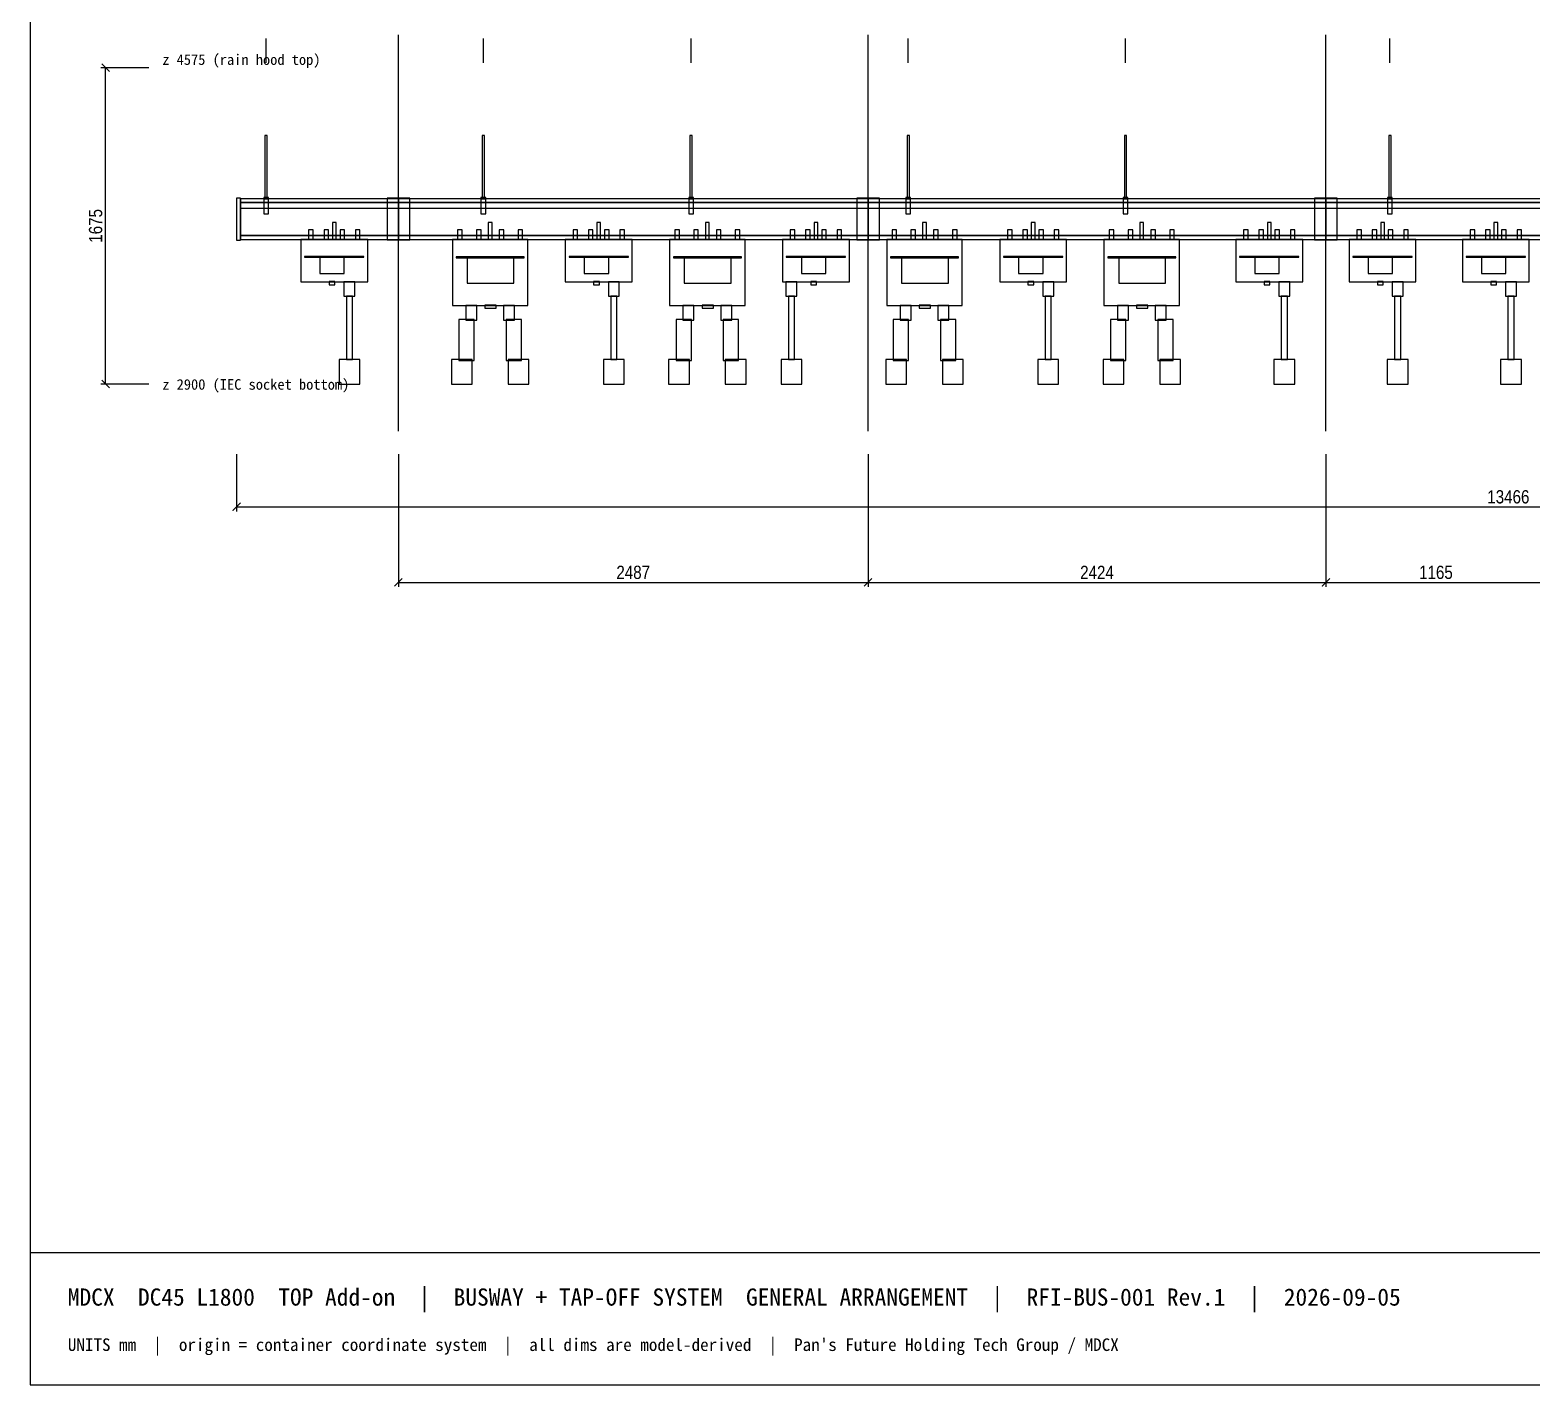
# Model space of a CAD drawing. Header units: millimetres. Extents: x 0 to 31600, y 0 to 12200.
# Drawn here: x 0 to 7952, y 0 to 7175 of the extents above; entities that cross this region are included whole.
import ezdxf

# ---------------------------------------------------------------- set-up
doc = ezdxf.new("R2010")
doc.units = ezdxf.units.MM
for name, color, linetype in [('DIM', 7, 'Continuous'), ('FRAME', 7, 'Continuous'), ('GRID', 8, 'Continuous'), ('HANGER', 8, 'Continuous'), ('STOU', 3, 'Continuous'), ('TEXT', 7, 'Continuous'), ('TOU', 1, 'Continuous'), ('TRUNK', 5, 'Continuous'), ('WHIP', 2, 'Continuous')]:
    doc.layers.add(name, color=color, linetype=linetype)
doc.styles.add('OpenSansCondensed-Light', font='OpenSansCondensed-Light.ttf')
doc.dimstyles.new('EZDXF', dxfattribs={"dimtxt": 0.25, "dimasz": 0.175, "dimexe": 0.375, "dimexo": 0.125, "dimgap": 0.1, "dimtad": 1, "dimlfac": 100, "dimzin": 12, "dimdsep": 46, "dimtxsty": 'OpenSansCondensed-Light', "dimblk": 'ARCHTICK', "dimcen": 2.5, "dimazin": 3, "dimtfac": 0.5, "dimtmove": 2, "dimatfit": 3})

# ---------------------------------------------------------------- blocks, each defined once
blk = doc.blocks.new('_ARCHTICK')
at = {"color": 0, "linetype": 'BYBLOCK', "const_width": 0.15}
blk.add_lwpolyline([(-0.5, -0.5), (0.5, 0.5)], dxfattribs=at)

msp = doc.modelspace()

# ---------------------------------------------------------------- linework, layer by layer
at = {"layer": 'FRAME'}
for points in [[(0, 0), (31600, 0), (31600, 12200), (0, 12200)], [(0, 0), (31600, 0), (31600, 700), (0, 700)]]:
    msp.add_lwpolyline(points, close=True, dxfattribs=at)
at = {"layer": 'GRID'}
for p, q in [((1950, 5050), (1950, 7150)), ((4437, 5050), (4437, 7150)), ((6861, 5050), (6861, 7150))]:
    msp.add_line(p, q, dxfattribs=at)
at = {"layer": 'HANGER'}
for p, q in [((1250, 7000), (1250, 7130)), ((2400, 7000), (2400, 7130)), ((3500, 7000), (3500, 7130)), ((4650, 7000), (4650, 7130)), ((5800, 7000), (5800, 7130)), ((7200, 7000), (7200, 7130))]:
    msp.add_line(p, q, dxfattribs=at)
for points in [[(1244, 6286.9998), (1256, 6286.9998), (1256, 6616), (1244, 6616)], [(1244, 6286.9998), (1256, 6286.9998), (1256, 6616), (1244, 6616)], [(1244, 6286.9998), (1256, 6286.9998), (1256, 6616), (1244, 6616)], [(1244, 6286.9998), (1256, 6286.9998), (1256, 6616), (1244, 6616)], [(2394, 6286.9998), (2406, 6286.9998), (2406, 6616), (2394, 6616)], [(2394, 6286.9998), (2406, 6286.9998), (2406, 6616), (2394, 6616)], [(2394, 6286.9998), (2406, 6286.9998), (2406, 6616), (2394, 6616)], [(2394, 6286.9998), (2406, 6286.9998), (2406, 6616), (2394, 6616)], [(3494, 6286.9998), (3506, 6286.9998), (3506, 6616), (3494, 6616)], [(3494, 6286.9998), (3506, 6286.9998), (3506, 6616), (3494, 6616)], [(3494, 6286.9998), (3506, 6286.9998), (3506, 6616), (3494, 6616)], [(3494, 6286.9998), (3506, 6286.9998), (3506, 6616), (3494, 6616)], [(4644, 6286.9998), (4656, 6286.9998), (4656, 6616), (4644, 6616)], [(4644, 6286.9998), (4656, 6286.9998), (4656, 6616), (4644, 6616)], [(4644, 6286.9998), (4656, 6286.9998), (4656, 6616), (4644, 6616)], [(4644, 6286.9998), (4656, 6286.9998), (4656, 6616), (4644, 6616)], [(5794, 6286.9998), (5806, 6286.9998), (5806, 6616), (5794, 6616)], [(5794, 6286.9998), (5806, 6286.9998), (5806, 6616), (5794, 6616)], [(5794, 6286.9998), (5806, 6286.9998), (5806, 6616), (5794, 6616)], [(5794, 6286.9998), (5806, 6286.9998), (5806, 6616), (5794, 6616)], [(7194, 6286.9998), (7206, 6286.9998), (7206, 6616), (7194, 6616)], [(7194, 6286.9998), (7206, 6286.9998), (7206, 6616), (7194, 6616)], [(7194, 6286.9998), (7206, 6286.9998), (7206, 6616), (7194, 6616)], [(7194, 6286.9998), (7206, 6286.9998), (7206, 6616), (7194, 6616)], [(1237.5, 6281), (1262.5, 6281), (1262.5, 6286.9998), (1237.5, 6286.9998)], [(1237.5, 6201), (1262.5, 6201), (1262.5, 6286.9998), (1237.5, 6286.9998)], [(1237.5, 6201), (1262.5, 6201), (1262.5, 6286.9998), (1237.5, 6286.9998)], [(1237.5, 6281), (1262.5, 6281), (1262.5, 6286.9998), (1237.5, 6286.9998)], [(1237.5, 6201), (1262.5, 6201), (1262.5, 6286.9998), (1237.5, 6286.9998)], [(1237.5, 6201), (1262.5, 6201), (1262.5, 6286.9998), (1237.5, 6286.9998)], [(2387.5, 6281), (2412.5, 6281), (2412.5, 6286.9998), (2387.5, 6286.9998)], [(2387.5, 6201), (2412.5, 6201), (2412.5, 6286.9998), (2387.5, 6286.9998)], [(2387.5, 6201), (2412.5, 6201), (2412.5, 6286.9998), (2387.5, 6286.9998)], [(2387.5, 6281), (2412.5, 6281), (2412.5, 6286.9998), (2387.5, 6286.9998)], [(2387.5, 6201), (2412.5, 6201), (2412.5, 6286.9998), (2387.5, 6286.9998)], [(2387.5, 6201), (2412.5, 6201), (2412.5, 6286.9998), (2387.5, 6286.9998)], [(3487.5, 6281), (3512.5, 6281), (3512.5, 6286.9998), (3487.5, 6286.9998)], [(3487.5, 6201), (3512.5, 6201), (3512.5, 6286.9998), (3487.5, 6286.9998)], [(3487.5, 6201), (3512.5, 6201), (3512.5, 6286.9998), (3487.5, 6286.9998)], [(3487.5, 6281), (3512.5, 6281), (3512.5, 6286.9998), (3487.5, 6286.9998)], [(3487.5, 6201), (3512.5, 6201), (3512.5, 6286.9998), (3487.5, 6286.9998)], [(3487.5, 6201), (3512.5, 6201), (3512.5, 6286.9998), (3487.5, 6286.9998)], [(4637.5, 6281), (4662.5, 6281), (4662.5, 6286.9998), (4637.5, 6286.9998)], [(4637.5, 6201), (4662.5, 6201), (4662.5, 6286.9998), (4637.5, 6286.9998)], [(4637.5, 6201), (4662.5, 6201), (4662.5, 6286.9998), (4637.5, 6286.9998)], [(4637.5, 6281), (4662.5, 6281), (4662.5, 6286.9998), (4637.5, 6286.9998)], [(4637.5, 6201), (4662.5, 6201), (4662.5, 6286.9998), (4637.5, 6286.9998)], [(4637.5, 6201), (4662.5, 6201), (4662.5, 6286.9998), (4637.5, 6286.9998)], [(5787.5, 6281), (5812.5, 6281), (5812.5, 6286.9998), (5787.5, 6286.9998)], [(5787.5, 6201), (5812.5, 6201), (5812.5, 6286.9998), (5787.5, 6286.9998)], [(5787.5, 6201), (5812.5, 6201), (5812.5, 6286.9998), (5787.5, 6286.9998)], [(5787.5, 6281), (5812.5, 6281), (5812.5, 6286.9998), (5787.5, 6286.9998)], [(5787.5, 6201), (5812.5, 6201), (5812.5, 6286.9998), (5787.5, 6286.9998)], [(5787.5, 6201), (5812.5, 6201), (5812.5, 6286.9998), (5787.5, 6286.9998)], [(7187.5, 6281), (7212.5, 6281), (7212.5, 6286.9998), (7187.5, 6286.9998)], [(7187.5, 6201), (7212.5, 6201), (7212.5, 6286.9998), (7187.5, 6286.9998)], [(7187.5, 6201), (7212.5, 6201), (7212.5, 6286.9998), (7187.5, 6286.9998)], [(7187.5, 6281), (7212.5, 6281), (7212.5, 6286.9998), (7187.5, 6286.9998)], [(7187.5, 6201), (7212.5, 6201), (7212.5, 6286.9998), (7187.5, 6286.9998)], [(7187.5, 6201), (7212.5, 6201), (7212.5, 6286.9998), (7187.5, 6286.9998)]]:
    msp.add_lwpolyline(points, close=True, dxfattribs=at)
at = {"layer": 'STOU'}
for points in [[(1601, 6066), (1621, 6066), (1621, 6156), (1601, 6156)], [(1601, 6066), (1621, 6066), (1621, 6156), (1601, 6156)], [(1601, 6066), (1621, 6066), (1621, 6156), (1601, 6156)], [(1601, 6066), (1621, 6066), (1621, 6156), (1601, 6156)], [(1601, 6066), (1621, 6066), (1621, 6156), (1601, 6156)], [(1601, 6066), (1621, 6066), (1621, 6156), (1601, 6156)], [(1601, 6066), (1621, 6066), (1621, 6156), (1601, 6156)], [(1601, 6066), (1621, 6066), (1621, 6156), (1601, 6156)], [(1601, 6066), (1621, 6066), (1621, 6156), (1601, 6156)], [(1601, 6066), (1621, 6066), (1621, 6156), (1601, 6156)], [(3001, 6066), (3021, 6066), (3021, 6156), (3001, 6156)], [(3001, 6066), (3021, 6066), (3021, 6156), (3001, 6156)], [(3001, 6066), (3021, 6066), (3021, 6156), (3001, 6156)], [(3001, 6066), (3021, 6066), (3021, 6156), (3001, 6156)], [(3001, 6066), (3021, 6066), (3021, 6156), (3001, 6156)], [(3001, 6066), (3021, 6066), (3021, 6156), (3001, 6156)], [(3001, 6066), (3021, 6066), (3021, 6156), (3001, 6156)], [(3001, 6066), (3021, 6066), (3021, 6156), (3001, 6156)], [(3001, 6066), (3021, 6066), (3021, 6156), (3001, 6156)], [(3001, 6066), (3021, 6066), (3021, 6156), (3001, 6156)], [(4150.9998, 6066), (4171, 6066), (4171, 6156), (4150.9998, 6156)], [(4150.9998, 6066), (4171, 6066), (4171, 6156), (4150.9998, 6156)], [(4150.9998, 6066), (4171, 6066), (4171, 6156), (4150.9998, 6156)], [(4150.9998, 6066), (4171, 6066), (4171, 6156), (4150.9998, 6156)], [(4150.9998, 6066), (4171, 6066), (4171, 6156), (4150.9998, 6156)], [(4150.9998, 6066), (4171, 6066), (4171, 6156), (4150.9998, 6156)], [(4150.9998, 6066), (4171, 6066), (4171, 6156), (4150.9998, 6156)], [(4150.9998, 6066), (4171, 6066), (4171, 6156), (4150.9998, 6156)], [(4150.9998, 6066), (4171, 6066), (4171, 6156), (4150.9998, 6156)], [(4150.9998, 6066), (4171, 6066), (4171, 6156), (4150.9998, 6156)], [(5301, 6066), (5321, 6066), (5321, 6156), (5301, 6156)], [(5301, 6066), (5321, 6066), (5321, 6156), (5301, 6156)], [(5301, 6066), (5321, 6066), (5321, 6156), (5301, 6156)], [(5301, 6066), (5321, 6066), (5321, 6156), (5301, 6156)], [(5301, 6066), (5321, 6066), (5321, 6156), (5301, 6156)], [(5301, 6066), (5321, 6066), (5321, 6156), (5301, 6156)], [(5301, 6066), (5321, 6066), (5321, 6156), (5301, 6156)], [(5301, 6066), (5321, 6066), (5321, 6156), (5301, 6156)], [(5301, 6066), (5321, 6066), (5321, 6156), (5301, 6156)], [(5301, 6066), (5321, 6066), (5321, 6156), (5301, 6156)], [(6551, 6066), (6571, 6066), (6571, 6156), (6551, 6156)], [(6551, 6066), (6571, 6066), (6571, 6156), (6551, 6156)], [(6551, 6066), (6571, 6066), (6571, 6156), (6551, 6156)], [(6551, 6066), (6571, 6066), (6571, 6156), (6551, 6156)], [(6551, 6066), (6571, 6066), (6571, 6156), (6551, 6156)], [(6551, 6066), (6571, 6066), (6571, 6156), (6551, 6156)], [(6551, 6066), (6571, 6066), (6571, 6156), (6551, 6156)], [(6551, 6066), (6571, 6066), (6571, 6156), (6551, 6156)], [(6551, 6066), (6571, 6066), (6571, 6156), (6551, 6156)], [(6551, 6066), (6571, 6066), (6571, 6156), (6551, 6156)], [(7151, 6066), (7171, 6066), (7171, 6156), (7151, 6156)], [(7151, 6066), (7171, 6066), (7171, 6156), (7151, 6156)], [(7151, 6066), (7171, 6066), (7171, 6156), (7151, 6156)], [(7151, 6066), (7171, 6066), (7171, 6156), (7151, 6156)], [(7151, 6066), (7171, 6066), (7171, 6156), (7151, 6156)], [(7151, 6066), (7171, 6066), (7171, 6156), (7151, 6156)], [(7151, 6066), (7171, 6066), (7171, 6156), (7151, 6156)], [(7151, 6066), (7171, 6066), (7171, 6156), (7151, 6156)], [(7151, 6066), (7171, 6066), (7171, 6156), (7151, 6156)], [(7151, 6066), (7171, 6066), (7171, 6156), (7151, 6156)], [(7751.0005, 6066), (7771.0005, 6066), (7771.0005, 6156), (7751.0005, 6156)], [(7751.0005, 6066), (7771.0005, 6066), (7771.0005, 6156), (7751.0005, 6156)], [(7751.0005, 6066), (7771.0005, 6066), (7771.0005, 6156), (7751.0005, 6156)], [(7751.0005, 6066), (7771.0005, 6066), (7771.0005, 6156), (7751.0005, 6156)], [(7751.0005, 6066), (7771.0005, 6066), (7771.0005, 6156), (7751.0005, 6156)], [(7751.0005, 6066), (7771.0005, 6066), (7771.0005, 6156), (7751.0005, 6156)], [(7751.0005, 6066), (7771.0005, 6066), (7771.0005, 6156), (7751.0005, 6156)], [(7751.0005, 6066), (7771.0005, 6066), (7771.0005, 6156), (7751.0005, 6156)], [(7751.0005, 6066), (7771.0005, 6066), (7771.0005, 6156), (7751.0005, 6156)], [(7751.0005, 6066), (7771.0005, 6066), (7771.0005, 6156), (7751.0005, 6156)], [(1434, 5841), (1788, 5841), (1788, 6066), (1434, 6066)], [(1434, 5841), (1788, 5841), (1788, 6066), (1434, 6066)], [(1475.1, 6066), (1499.1, 6066), (1499.1, 6115.9998), (1475.1, 6115.9998)], [(1475.1, 6066), (1499.1, 6066), (1499.1, 6115.9998), (1475.1, 6115.9998)], [(1475.1, 6066), (1499.1, 6066), (1499.1, 6115.9998), (1475.1, 6115.9998)], [(1475.1, 6066), (1499.1, 6066), (1499.1, 6115.9998), (1475.1, 6115.9998)], [(1556.52, 6066), (1580.52, 6066), (1580.52, 6115.9998), (1556.52, 6115.9998)], [(1556.52, 6066), (1580.52, 6066), (1580.52, 6115.9998), (1556.52, 6115.9998)], [(1556.52, 6066), (1580.52, 6066), (1580.52, 6115.9998), (1556.52, 6115.9998)], [(1556.52, 6066), (1580.52, 6066), (1580.52, 6115.9998), (1556.52, 6115.9998)], [(1641.48, 6066), (1665.48, 6066), (1665.48, 6115.9998), (1641.48, 6115.9998)], [(1641.48, 6066), (1665.48, 6066), (1665.48, 6115.9998), (1641.48, 6115.9998)], [(1641.48, 6066), (1665.48, 6066), (1665.48, 6115.9998), (1641.48, 6115.9998)], [(1641.48, 6066), (1665.48, 6066), (1665.48, 6115.9998), (1641.48, 6115.9998)], [(1722.9, 6066), (1746.9, 6066), (1746.9, 6115.9998), (1722.9, 6115.9998)], [(1722.9, 6066), (1746.9, 6066), (1746.9, 6115.9998), (1722.9, 6115.9998)], [(1722.9, 6066), (1746.9, 6066), (1746.9, 6115.9998), (1722.9, 6115.9998)], [(1722.9, 6066), (1746.9, 6066), (1746.9, 6115.9998), (1722.9, 6115.9998)], [(2834, 5841), (3188, 5841), (3188, 6066), (2834, 6066)], [(2834, 5841), (3188, 5841), (3188, 6066), (2834, 6066)], [(2875.1001, 6066), (2899.1, 6066), (2899.1, 6115.9998), (2875.1001, 6115.9998)], [(2875.1001, 6066), (2899.1, 6066), (2899.1, 6115.9998), (2875.1001, 6115.9998)], [(2875.1001, 6066), (2899.1, 6066), (2899.1, 6115.9998), (2875.1001, 6115.9998)], [(2875.1001, 6066), (2899.1, 6066), (2899.1, 6115.9998), (2875.1001, 6115.9998)], [(2956.52, 6066), (2980.52, 6066), (2980.52, 6115.9998), (2956.52, 6115.9998)], [(2956.52, 6066), (2980.52, 6066), (2980.52, 6115.9998), (2956.52, 6115.9998)], [(2956.52, 6066), (2980.52, 6066), (2980.52, 6115.9998), (2956.52, 6115.9998)], [(2956.52, 6066), (2980.52, 6066), (2980.52, 6115.9998), (2956.52, 6115.9998)], [(3041.48, 6066), (3065.48, 6066), (3065.48, 6115.9998), (3041.48, 6115.9998)], [(3041.48, 6066), (3065.48, 6066), (3065.48, 6115.9998), (3041.48, 6115.9998)], [(3041.48, 6066), (3065.48, 6066), (3065.48, 6115.9998), (3041.48, 6115.9998)], [(3041.48, 6066), (3065.48, 6066), (3065.48, 6115.9998), (3041.48, 6115.9998)], [(3122.8999, 6066), (3146.9001, 6066), (3146.9001, 6115.9998), (3122.8999, 6115.9998)], [(3122.8999, 6066), (3146.9001, 6066), (3146.9001, 6115.9998), (3122.8999, 6115.9998)], [(3122.8999, 6066), (3146.9001, 6066), (3146.9001, 6115.9998), (3122.8999, 6115.9998)], [(3122.8999, 6066), (3146.9001, 6066), (3146.9001, 6115.9998), (3122.8999, 6115.9998)], [(3983.9998, 5841), (4337.9998, 5841), (4337.9998, 6066), (3983.9998, 6066)], [(3983.9998, 5841), (4337.9998, 5841), (4337.9998, 6066), (3983.9998, 6066)], [(4025.0999, 6066), (4049.0999, 6066), (4049.0999, 6115.9998), (4025.0999, 6115.9998)], [(4025.0999, 6066), (4049.0999, 6066), (4049.0999, 6115.9998), (4025.0999, 6115.9998)], [(4025.0999, 6066), (4049.0999, 6066), (4049.0999, 6115.9998), (4025.0999, 6115.9998)], [(4025.0999, 6066), (4049.0999, 6066), (4049.0999, 6115.9998), (4025.0999, 6115.9998)], [(4106.5198, 6066), (4130.5198, 6066), (4130.5198, 6115.9998), (4106.5198, 6115.9998)], [(4106.5198, 6066), (4130.5198, 6066), (4130.5198, 6115.9998), (4106.5198, 6115.9998)], [(4106.5198, 6066), (4130.5198, 6066), (4130.5198, 6115.9998), (4106.5198, 6115.9998)], [(4106.5198, 6066), (4130.5198, 6066), (4130.5198, 6115.9998), (4106.5198, 6115.9998)], [(4191.4797, 6066), (4215.4797, 6066), (4215.4797, 6115.9998), (4191.4797, 6115.9998)], [(4191.4797, 6066), (4215.4797, 6066), (4215.4797, 6115.9998), (4191.4797, 6115.9998)], [(4191.4797, 6066), (4215.4797, 6066), (4215.4797, 6115.9998), (4191.4797, 6115.9998)], [(4191.4797, 6066), (4215.4797, 6066), (4215.4797, 6115.9998), (4191.4797, 6115.9998)], [(4272.8997, 6066), (4296.8997, 6066), (4296.8997, 6115.9998), (4272.8997, 6115.9998)], [(4272.8997, 6066), (4296.8997, 6066), (4296.8997, 6115.9998), (4272.8997, 6115.9998)], [(4272.8997, 6066), (4296.8997, 6066), (4296.8997, 6115.9998), (4272.8997, 6115.9998)], [(4272.8997, 6066), (4296.8997, 6066), (4296.8997, 6115.9998), (4272.8997, 6115.9998)], [(5133.9995, 5841), (5488, 5841), (5488, 6066), (5133.9995, 6066)], [(5133.9995, 5841), (5488, 5841), (5488, 6066), (5133.9995, 6066)], [(5175.0996, 6066), (5199.1001, 6066), (5199.1001, 6115.9998), (5175.0996, 6115.9998)], [(5175.0996, 6066), (5199.1001, 6066), (5199.1001, 6115.9998), (5175.0996, 6115.9998)], [(5175.0996, 6066), (5199.1001, 6066), (5199.1001, 6115.9998), (5175.0996, 6115.9998)], [(5175.0996, 6066), (5199.1001, 6066), (5199.1001, 6115.9998), (5175.0996, 6115.9998)], [(5256.5195, 6066), (5280.52, 6066), (5280.52, 6115.9998), (5256.5195, 6115.9998)], [(5256.5195, 6066), (5280.52, 6066), (5280.52, 6115.9998), (5256.5195, 6115.9998)], [(5256.5195, 6066), (5280.52, 6066), (5280.52, 6115.9998), (5256.5195, 6115.9998)], [(5256.5195, 6066), (5280.52, 6066), (5280.52, 6115.9998), (5256.5195, 6115.9998)], [(5341.4795, 6066), (5365.48, 6066), (5365.48, 6115.9998), (5341.4795, 6115.9998)], [(5341.4795, 6066), (5365.48, 6066), (5365.48, 6115.9998), (5341.4795, 6115.9998)], [(5341.4795, 6066), (5365.48, 6066), (5365.48, 6115.9998), (5341.4795, 6115.9998)], [(5341.4795, 6066), (5365.48, 6066), (5365.48, 6115.9998), (5341.4795, 6115.9998)], [(5422.8994, 6066), (5446.8999, 6066), (5446.8999, 6115.9998), (5422.8994, 6115.9998)], [(5422.8994, 6066), (5446.8999, 6066), (5446.8999, 6115.9998), (5422.8994, 6115.9998)], [(5422.8994, 6066), (5446.8999, 6066), (5446.8999, 6115.9998), (5422.8994, 6115.9998)], [(5422.8994, 6066), (5446.8999, 6066), (5446.8999, 6115.9998), (5422.8994, 6115.9998)], [(6384, 5841), (6738, 5841), (6738, 6066), (6384, 6066)], [(6384, 5841), (6738, 5841), (6738, 6066), (6384, 6066)], [(6425.1001, 6066), (6449.1001, 6066), (6449.1001, 6115.9998), (6425.1001, 6115.9998)], [(6425.1001, 6066), (6449.1001, 6066), (6449.1001, 6115.9998), (6425.1001, 6115.9998)], [(6425.1001, 6066), (6449.1001, 6066), (6449.1001, 6115.9998), (6425.1001, 6115.9998)], [(6425.1001, 6066), (6449.1001, 6066), (6449.1001, 6115.9998), (6425.1001, 6115.9998)], [(6506.52, 6066), (6530.52, 6066), (6530.52, 6115.9998), (6506.52, 6115.9998)], [(6506.52, 6066), (6530.52, 6066), (6530.52, 6115.9998), (6506.52, 6115.9998)], [(6506.52, 6066), (6530.52, 6066), (6530.52, 6115.9998), (6506.52, 6115.9998)], [(6506.52, 6066), (6530.52, 6066), (6530.52, 6115.9998), (6506.52, 6115.9998)], [(6591.48, 6066), (6615.48, 6066), (6615.48, 6115.9998), (6591.48, 6115.9998)], [(6591.48, 6066), (6615.48, 6066), (6615.48, 6115.9998), (6591.48, 6115.9998)], [(6591.48, 6066), (6615.48, 6066), (6615.48, 6115.9998), (6591.48, 6115.9998)], [(6591.48, 6066), (6615.48, 6066), (6615.48, 6115.9998), (6591.48, 6115.9998)], [(6672.8999, 6066), (6696.8999, 6066), (6696.8999, 6115.9998), (6672.8999, 6115.9998)], [(6672.8999, 6066), (6696.8999, 6066), (6696.8999, 6115.9998), (6672.8999, 6115.9998)], [(6672.8999, 6066), (6696.8999, 6066), (6696.8999, 6115.9998), (6672.8999, 6115.9998)], [(6672.8999, 6066), (6696.8999, 6066), (6696.8999, 6115.9998), (6672.8999, 6115.9998)], [(6984, 5841), (7338, 5841), (7338, 6066), (6984, 6066)], [(6984, 5841), (7338, 5841), (7338, 6066), (6984, 6066)], [(7025.1001, 6066), (7049.0996, 6066), (7049.0996, 6115.9998), (7025.1001, 6115.9998)], [(7025.1001, 6066), (7049.0996, 6066), (7049.0996, 6115.9998), (7025.1001, 6115.9998)], [(7025.1001, 6066), (7049.0996, 6066), (7049.0996, 6115.9998), (7025.1001, 6115.9998)], [(7025.1001, 6066), (7049.0996, 6066), (7049.0996, 6115.9998), (7025.1001, 6115.9998)], [(7106.52, 6066), (7130.5195, 6066), (7130.5195, 6115.9998), (7106.52, 6115.9998)], [(7106.52, 6066), (7130.5195, 6066), (7130.5195, 6115.9998), (7106.52, 6115.9998)], [(7106.52, 6066), (7130.5195, 6066), (7130.5195, 6115.9998), (7106.52, 6115.9998)], [(7106.52, 6066), (7130.5195, 6066), (7130.5195, 6115.9998), (7106.52, 6115.9998)], [(7191.48, 6066), (7215.4805, 6066), (7215.4805, 6115.9998), (7191.48, 6115.9998)], [(7191.48, 6066), (7215.4805, 6066), (7215.4805, 6115.9998), (7191.48, 6115.9998)], [(7191.48, 6066), (7215.4805, 6066), (7215.4805, 6115.9998), (7191.48, 6115.9998)], [(7191.48, 6066), (7215.4805, 6066), (7215.4805, 6115.9998), (7191.48, 6115.9998)], [(7272.8999, 6066), (7296.9004, 6066), (7296.9004, 6115.9998), (7272.8999, 6115.9998)], [(7272.8999, 6066), (7296.9004, 6066), (7296.9004, 6115.9998), (7272.8999, 6115.9998)], [(7272.8999, 6066), (7296.9004, 6066), (7296.9004, 6115.9998), (7272.8999, 6115.9998)], [(7272.8999, 6066), (7296.9004, 6066), (7296.9004, 6115.9998), (7272.8999, 6115.9998)], [(7584, 5841), (7938, 5841), (7938, 6066), (7584, 6066)], [(7584, 5841), (7938, 5841), (7938, 6066), (7584, 6066)], [(7625.1001, 6066), (7649.1001, 6066), (7649.1001, 6115.9998), (7625.1001, 6115.9998)], [(7625.1001, 6066), (7649.1001, 6066), (7649.1001, 6115.9998), (7625.1001, 6115.9998)], [(7625.1001, 6066), (7649.1001, 6066), (7649.1001, 6115.9998), (7625.1001, 6115.9998)], [(7625.1001, 6066), (7649.1001, 6066), (7649.1001, 6115.9998), (7625.1001, 6115.9998)], [(7706.5205, 6066), (7730.52, 6066), (7730.52, 6115.9998), (7706.5205, 6115.9998)], [(7706.5205, 6066), (7730.52, 6066), (7730.52, 6115.9998), (7706.5205, 6115.9998)], [(7706.5205, 6066), (7730.52, 6066), (7730.52, 6115.9998), (7706.5205, 6115.9998)], [(7706.5205, 6066), (7730.52, 6066), (7730.52, 6115.9998), (7706.5205, 6115.9998)], [(7791.4805, 6066), (7815.48, 6066), (7815.48, 6115.9998), (7791.4805, 6115.9998)], [(7791.4805, 6066), (7815.48, 6066), (7815.48, 6115.9998), (7791.4805, 6115.9998)], [(7791.4805, 6066), (7815.48, 6066), (7815.48, 6115.9998), (7791.4805, 6115.9998)], [(7791.4805, 6066), (7815.48, 6066), (7815.48, 6115.9998), (7791.4805, 6115.9998)], [(7872.9004, 6066), (7896.8999, 6066), (7896.8999, 6115.9998), (7872.9004, 6115.9998)], [(7872.9004, 6066), (7896.8999, 6066), (7896.8999, 6115.9998), (7872.9004, 6115.9998)], [(7872.9004, 6066), (7896.8999, 6066), (7896.8999, 6115.9998), (7872.9004, 6115.9998)], [(7872.9004, 6066), (7896.8999, 6066), (7896.8999, 6115.9998), (7872.9004, 6115.9998)], [(1454, 5972), (1768, 5972), (1768, 5976), (1454, 5976)], [(1454, 5972), (1768, 5972), (1768, 5976), (1454, 5976)], [(1534, 5886), (1664, 5886), (1664, 5974), (1534, 5974)], [(1534, 5886), (1664, 5886), (1664, 5974), (1534, 5974)], [(2854, 5972), (3168, 5972), (3168, 5976), (2854, 5976)], [(2854, 5972), (3168, 5972), (3168, 5976), (2854, 5976)], [(2933.9999, 5886), (3064, 5886), (3064, 5974), (2933.9999, 5974)], [(2933.9999, 5886), (3064, 5886), (3064, 5974), (2933.9999, 5974)], [(4003.9998, 5972), (4317.9998, 5972), (4317.9998, 5976), (4003.9998, 5976)], [(4003.9998, 5972), (4317.9998, 5972), (4317.9998, 5976), (4003.9998, 5976)], [(4083.9998, 5886), (4214, 5886), (4214, 5974), (4083.9998, 5974)], [(4083.9998, 5886), (4214, 5886), (4214, 5974), (4083.9998, 5974)], [(5153.9995, 5972), (5468, 5972), (5468, 5976), (5153.9995, 5976)], [(5153.9995, 5972), (5468, 5972), (5468, 5976), (5153.9995, 5976)], [(5233.9995, 5886), (5363.9995, 5886), (5363.9995, 5974), (5233.9995, 5974)], [(5233.9995, 5886), (5363.9995, 5886), (5363.9995, 5974), (5233.9995, 5974)], [(6404, 5972), (6718, 5972), (6718, 5976), (6404, 5976)], [(6404, 5972), (6718, 5972), (6718, 5976), (6404, 5976)], [(6484, 5886), (6614, 5886), (6614, 5974), (6484, 5974)], [(6484, 5886), (6614, 5886), (6614, 5974), (6484, 5974)], [(7004, 5972), (7318, 5972), (7318, 5976), (7004, 5976)], [(7004, 5972), (7318, 5972), (7318, 5976), (7004, 5976)], [(7084, 5886), (7214, 5886), (7214, 5974), (7084, 5974)], [(7084, 5886), (7214, 5886), (7214, 5974), (7084, 5974)], [(7604, 5972), (7918, 5972), (7918, 5976), (7604, 5976)], [(7604, 5972), (7918, 5972), (7918, 5976), (7604, 5976)], [(7684.0005, 5886), (7814, 5886), (7814, 5974), (7684.0005, 5974)], [(7684.0005, 5886), (7814, 5886), (7814, 5974), (7684.0005, 5974)], [(1583.4, 5826), (1614.6, 5826), (1614.6, 5842.9998), (1583.4, 5842.9998)], [(1583.4, 5826), (1614.6, 5826), (1614.6, 5842.9998), (1583.4, 5842.9998)], [(1662, 5766), (1720.0001, 5766), (1720.0001, 5841), (1662, 5841)], [(1662, 5766), (1720.0001, 5766), (1720.0001, 5841), (1662, 5841)], [(2983.3999, 5826), (3014.5999, 5826), (3014.5999, 5842.9998), (2983.3999, 5842.9998)], [(2983.3999, 5826), (3014.5999, 5826), (3014.5999, 5842.9998), (2983.3999, 5842.9998)], [(3062.0002, 5766), (3120, 5766), (3120, 5841), (3062.0002, 5841)], [(3062.0002, 5766), (3120, 5766), (3120, 5841), (3062.0002, 5841)], [(4002, 5766), (4059.9998, 5766), (4059.9998, 5841), (4002, 5841)], [(4002, 5766), (4059.9998, 5766), (4059.9998, 5841), (4002, 5841)], [(4133.3999, 5826), (4164.5999, 5826), (4164.5999, 5842.9998), (4133.3999, 5842.9998)], [(4133.3999, 5826), (4164.5999, 5826), (4164.5999, 5842.9998), (4133.3999, 5842.9998)], [(5283.3999, 5826), (5314.6001, 5826), (5314.6001, 5842.9998), (5283.3999, 5842.9998)], [(5283.3999, 5826), (5314.6001, 5826), (5314.6001, 5842.9998), (5283.3999, 5842.9998)], [(5362, 5766), (5420, 5766), (5420, 5841), (5362, 5841)], [(5362, 5766), (5420, 5766), (5420, 5841), (5362, 5841)], [(6533.3999, 5826), (6564.6001, 5826), (6564.6001, 5842.9998), (6533.3999, 5842.9998)], [(6533.3999, 5826), (6564.6001, 5826), (6564.6001, 5842.9998), (6533.3999, 5842.9998)], [(6612, 5766), (6670, 5766), (6670, 5841), (6612, 5841)], [(6612, 5766), (6670, 5766), (6670, 5841), (6612, 5841)], [(7133.3999, 5826), (7164.5996, 5826), (7164.5996, 5842.9998), (7133.3999, 5842.9998)], [(7133.3999, 5826), (7164.5996, 5826), (7164.5996, 5842.9998), (7133.3999, 5842.9998)], [(7212.0005, 5766), (7270.0005, 5766), (7270.0005, 5841), (7212.0005, 5841)], [(7212.0005, 5766), (7270.0005, 5766), (7270.0005, 5841), (7212.0005, 5841)], [(7733.4004, 5826), (7764.6001, 5826), (7764.6001, 5842.9998), (7733.4004, 5842.9998)], [(7733.4004, 5826), (7764.6001, 5826), (7764.6001, 5842.9998), (7733.4004, 5842.9998)], [(7812, 5766), (7870.0005, 5766), (7870.0005, 5841), (7812, 5841)], [(7812, 5766), (7870.0005, 5766), (7870.0005, 5841), (7812, 5841)]]:
    msp.add_lwpolyline(points, close=True, dxfattribs=at)
at = {"layer": 'TOU'}
for points in [[(2426, 6066), (2446, 6066), (2446, 6156), (2426, 6156)], [(2426, 6066), (2446, 6066), (2446, 6156), (2426, 6156)], [(2426, 6066), (2446, 6066), (2446, 6156), (2426, 6156)], [(2426, 6066), (2446, 6066), (2446, 6156), (2426, 6156)], [(2426, 6066), (2446, 6066), (2446, 6156), (2426, 6156)], [(2426, 6066), (2446, 6066), (2446, 6156), (2426, 6156)], [(2426, 6066), (2446, 6066), (2446, 6156), (2426, 6156)], [(2426, 6066), (2446, 6066), (2446, 6156), (2426, 6156)], [(2426, 6066), (2446, 6066), (2446, 6156), (2426, 6156)], [(2426, 6066), (2446, 6066), (2446, 6156), (2426, 6156)], [(3576, 6066), (3596, 6066), (3596, 6156), (3576, 6156)], [(3576, 6066), (3596, 6066), (3596, 6156), (3576, 6156)], [(3576, 6066), (3596, 6066), (3596, 6156), (3576, 6156)], [(3576, 6066), (3596, 6066), (3596, 6156), (3576, 6156)], [(3576, 6066), (3596, 6066), (3596, 6156), (3576, 6156)], [(3576, 6066), (3596, 6066), (3596, 6156), (3576, 6156)], [(3576, 6066), (3596, 6066), (3596, 6156), (3576, 6156)], [(3576, 6066), (3596, 6066), (3596, 6156), (3576, 6156)], [(3576, 6066), (3596, 6066), (3596, 6156), (3576, 6156)], [(3576, 6066), (3596, 6066), (3596, 6156), (3576, 6156)], [(4726.0002, 6066), (4746.0002, 6066), (4746.0002, 6156), (4726.0002, 6156)], [(4726.0002, 6066), (4746.0002, 6066), (4746.0002, 6156), (4726.0002, 6156)], [(4726.0002, 6066), (4746.0002, 6066), (4746.0002, 6156), (4726.0002, 6156)], [(4726.0002, 6066), (4746.0002, 6066), (4746.0002, 6156), (4726.0002, 6156)], [(4726.0002, 6066), (4746.0002, 6066), (4746.0002, 6156), (4726.0002, 6156)], [(4726.0002, 6066), (4746.0002, 6066), (4746.0002, 6156), (4726.0002, 6156)], [(4726.0002, 6066), (4746.0002, 6066), (4746.0002, 6156), (4726.0002, 6156)], [(4726.0002, 6066), (4746.0002, 6066), (4746.0002, 6156), (4726.0002, 6156)], [(4726.0002, 6066), (4746.0002, 6066), (4746.0002, 6156), (4726.0002, 6156)], [(4726.0002, 6066), (4746.0002, 6066), (4746.0002, 6156), (4726.0002, 6156)], [(5876, 6066), (5896, 6066), (5896, 6156), (5876, 6156)], [(5876, 6066), (5896, 6066), (5896, 6156), (5876, 6156)], [(5876, 6066), (5896, 6066), (5896, 6156), (5876, 6156)], [(5876, 6066), (5896, 6066), (5896, 6156), (5876, 6156)], [(5876, 6066), (5896, 6066), (5896, 6156), (5876, 6156)], [(5876, 6066), (5896, 6066), (5896, 6156), (5876, 6156)], [(5876, 6066), (5896, 6066), (5896, 6156), (5876, 6156)], [(5876, 6066), (5896, 6066), (5896, 6156), (5876, 6156)], [(5876, 6066), (5896, 6066), (5896, 6156), (5876, 6156)], [(5876, 6066), (5896, 6066), (5896, 6156), (5876, 6156)], [(2236, 5715.9998), (2636, 5715.9998), (2636, 6066), (2236, 6066)], [(2236, 5715.9998), (2636, 5715.9998), (2636, 6066), (2236, 6066)], [(2264, 6066), (2288, 6066), (2288, 6115.9998), (2264, 6115.9998)], [(2264, 6066), (2288, 6066), (2288, 6115.9998), (2264, 6115.9998)], [(2264, 6066), (2288, 6066), (2288, 6115.9998), (2264, 6115.9998)], [(2264, 6066), (2288, 6066), (2288, 6115.9998), (2264, 6115.9998)], [(2364, 6066), (2388, 6066), (2388, 6115.9998), (2364, 6115.9998)], [(2364, 6066), (2388, 6066), (2388, 6115.9998), (2364, 6115.9998)], [(2364, 6066), (2388, 6066), (2388, 6115.9998), (2364, 6115.9998)], [(2364, 6066), (2388, 6066), (2388, 6115.9998), (2364, 6115.9998)], [(2484, 6066), (2508, 6066), (2508, 6115.9998), (2484, 6115.9998)], [(2484, 6066), (2508, 6066), (2508, 6115.9998), (2484, 6115.9998)], [(2484, 6066), (2508, 6066), (2508, 6115.9998), (2484, 6115.9998)], [(2484, 6066), (2508, 6066), (2508, 6115.9998), (2484, 6115.9998)], [(2584, 6066), (2608.0001, 6066), (2608.0001, 6115.9998), (2584, 6115.9998)], [(2584, 6066), (2608.0001, 6066), (2608.0001, 6115.9998), (2584, 6115.9998)], [(2584, 6066), (2608.0001, 6066), (2608.0001, 6115.9998), (2584, 6115.9998)], [(2584, 6066), (2608.0001, 6066), (2608.0001, 6115.9998), (2584, 6115.9998)], [(3386, 5715.9998), (3786.0002, 5715.9998), (3786.0002, 6066), (3386, 6066)], [(3386, 5715.9998), (3786.0002, 5715.9998), (3786.0002, 6066), (3386, 6066)], [(3414.0002, 6066), (3438, 6066), (3438, 6115.9998), (3414.0002, 6115.9998)], [(3414.0002, 6066), (3438, 6066), (3438, 6115.9998), (3414.0002, 6115.9998)], [(3414.0002, 6066), (3438, 6066), (3438, 6115.9998), (3414.0002, 6115.9998)], [(3414.0002, 6066), (3438, 6066), (3438, 6115.9998), (3414.0002, 6115.9998)], [(3514, 6066), (3538, 6066), (3538, 6115.9998), (3514, 6115.9998)], [(3514, 6066), (3538, 6066), (3538, 6115.9998), (3514, 6115.9998)], [(3514, 6066), (3538, 6066), (3538, 6115.9998), (3514, 6115.9998)], [(3514, 6066), (3538, 6066), (3538, 6115.9998), (3514, 6115.9998)], [(3634.0002, 6066), (3658.0002, 6066), (3658.0002, 6115.9998), (3634.0002, 6115.9998)], [(3634.0002, 6066), (3658.0002, 6066), (3658.0002, 6115.9998), (3634.0002, 6115.9998)], [(3634.0002, 6066), (3658.0002, 6066), (3658.0002, 6115.9998), (3634.0002, 6115.9998)], [(3634.0002, 6066), (3658.0002, 6066), (3658.0002, 6115.9998), (3634.0002, 6115.9998)], [(3734, 6066), (3758, 6066), (3758, 6115.9998), (3734, 6115.9998)], [(3734, 6066), (3758, 6066), (3758, 6115.9998), (3734, 6115.9998)], [(3734, 6066), (3758, 6066), (3758, 6115.9998), (3734, 6115.9998)], [(3734, 6066), (3758, 6066), (3758, 6115.9998), (3734, 6115.9998)], [(4536, 5715.9998), (4935.9998, 5715.9998), (4935.9998, 6066), (4536, 6066)], [(4536, 5715.9998), (4935.9998, 5715.9998), (4935.9998, 6066), (4536, 6066)], [(4564, 6066), (4588, 6066), (4588, 6115.9998), (4564, 6115.9998)], [(4564, 6066), (4588, 6066), (4588, 6115.9998), (4564, 6115.9998)], [(4564, 6066), (4588, 6066), (4588, 6115.9998), (4564, 6115.9998)], [(4564, 6066), (4588, 6066), (4588, 6115.9998), (4564, 6115.9998)], [(4664, 6066), (4687.9998, 6066), (4687.9998, 6115.9998), (4664, 6115.9998)], [(4664, 6066), (4687.9998, 6066), (4687.9998, 6115.9998), (4664, 6115.9998)], [(4664, 6066), (4687.9998, 6066), (4687.9998, 6115.9998), (4664, 6115.9998)], [(4664, 6066), (4687.9998, 6066), (4687.9998, 6115.9998), (4664, 6115.9998)], [(4783.9998, 6066), (4808, 6066), (4808, 6115.9998), (4783.9998, 6115.9998)], [(4783.9998, 6066), (4808, 6066), (4808, 6115.9998), (4783.9998, 6115.9998)], [(4783.9998, 6066), (4808, 6066), (4808, 6115.9998), (4783.9998, 6115.9998)], [(4783.9998, 6066), (4808, 6066), (4808, 6115.9998), (4783.9998, 6115.9998)], [(4883.9998, 6066), (4908, 6066), (4908, 6115.9998), (4883.9998, 6115.9998)], [(4883.9998, 6066), (4908, 6066), (4908, 6115.9998), (4883.9998, 6115.9998)], [(4883.9998, 6066), (4908, 6066), (4908, 6115.9998), (4883.9998, 6115.9998)], [(4883.9998, 6066), (4908, 6066), (4908, 6115.9998), (4883.9998, 6115.9998)], [(5686.0005, 5715.9998), (6086, 5715.9998), (6086, 6066), (5686.0005, 6066)], [(5686.0005, 5715.9998), (6086, 5715.9998), (6086, 6066), (5686.0005, 6066)], [(5714, 6066), (5738.0005, 6066), (5738.0005, 6115.9998), (5714, 6115.9998)], [(5714, 6066), (5738.0005, 6066), (5738.0005, 6115.9998), (5714, 6115.9998)], [(5714, 6066), (5738.0005, 6066), (5738.0005, 6115.9998), (5714, 6115.9998)], [(5714, 6066), (5738.0005, 6066), (5738.0005, 6115.9998), (5714, 6115.9998)], [(5814, 6066), (5838, 6066), (5838, 6115.9998), (5814, 6115.9998)], [(5814, 6066), (5838, 6066), (5838, 6115.9998), (5814, 6115.9998)], [(5814, 6066), (5838, 6066), (5838, 6115.9998), (5814, 6115.9998)], [(5814, 6066), (5838, 6066), (5838, 6115.9998), (5814, 6115.9998)], [(5934, 6066), (5958, 6066), (5958, 6115.9998), (5934, 6115.9998)], [(5934, 6066), (5958, 6066), (5958, 6115.9998), (5934, 6115.9998)], [(5934, 6066), (5958, 6066), (5958, 6115.9998), (5934, 6115.9998)], [(5934, 6066), (5958, 6066), (5958, 6115.9998), (5934, 6115.9998)], [(6034, 6066), (6058, 6066), (6058, 6115.9998), (6034, 6115.9998)], [(6034, 6066), (6058, 6066), (6058, 6115.9998), (6034, 6115.9998)], [(6034, 6066), (6058, 6066), (6058, 6115.9998), (6034, 6115.9998)], [(6034, 6066), (6058, 6066), (6058, 6115.9998), (6034, 6115.9998)], [(2256, 5968.9998), (2616.0001, 5968.9998), (2616.0001, 5973), (2256, 5973)], [(2256, 5968.9998), (2616.0001, 5968.9998), (2616.0001, 5973), (2256, 5973)], [(2314, 5834), (2562, 5834), (2562, 5970.9998), (2314, 5970.9998)], [(2314, 5834), (2562, 5834), (2562, 5970.9998), (2314, 5970.9998)], [(3406, 5968.9998), (3766.0002, 5968.9998), (3766.0002, 5973), (3406, 5973)], [(3406, 5968.9998), (3766.0002, 5968.9998), (3766.0002, 5973), (3406, 5973)], [(3464, 5834), (3712, 5834), (3712, 5970.9998), (3464, 5970.9998)], [(3464, 5834), (3712, 5834), (3712, 5970.9998), (3464, 5970.9998)], [(4556, 5968.9998), (4915.9998, 5968.9998), (4915.9998, 5973), (4556, 5973)], [(4556, 5968.9998), (4915.9998, 5968.9998), (4915.9998, 5973), (4556, 5973)], [(4614, 5834), (4862, 5834), (4862, 5970.9998), (4614, 5970.9998)], [(4614, 5834), (4862, 5834), (4862, 5970.9998), (4614, 5970.9998)], [(5706, 5968.9998), (6066, 5968.9998), (6066, 5973), (5706, 5973)], [(5706, 5968.9998), (6066, 5968.9998), (6066, 5973), (5706, 5973)], [(5764, 5834), (6012, 5834), (6012, 5970.9998), (5764, 5970.9998)], [(5764, 5834), (6012, 5834), (6012, 5970.9998), (5764, 5970.9998)], [(2307.0001, 5638), (2365, 5638), (2365, 5715.9998), (2307.0001, 5715.9998)], [(2307.0001, 5638), (2365, 5638), (2365, 5715.9998), (2307.0001, 5715.9998)], [(2307.0001, 5638), (2365, 5638), (2365, 5715.9998), (2307.0001, 5715.9998)], [(2307.0001, 5638), (2365, 5638), (2365, 5715.9998), (2307.0001, 5715.9998)], [(2408.2001, 5701), (2467.8, 5701), (2467.8, 5717.9998), (2408.2001, 5717.9998)], [(2408.2001, 5701), (2467.8, 5701), (2467.8, 5717.9998), (2408.2001, 5717.9998)], [(2507, 5638), (2565, 5638), (2565, 5715.9998), (2507, 5715.9998)], [(2507, 5638), (2565, 5638), (2565, 5715.9998), (2507, 5715.9998)], [(2507, 5638), (2565, 5638), (2565, 5715.9998), (2507, 5715.9998)], [(2507, 5638), (2565, 5638), (2565, 5715.9998), (2507, 5715.9998)], [(3457.0002, 5638), (3515, 5638), (3515, 5715.9998), (3457.0002, 5715.9998)], [(3457.0002, 5638), (3515, 5638), (3515, 5715.9998), (3457.0002, 5715.9998)], [(3457.0002, 5638), (3515, 5638), (3515, 5715.9998), (3457.0002, 5715.9998)], [(3457.0002, 5638), (3515, 5638), (3515, 5715.9998), (3457.0002, 5715.9998)], [(3558.2, 5701), (3617.8, 5701), (3617.8, 5717.9998), (3558.2, 5717.9998)], [(3558.2, 5701), (3617.8, 5701), (3617.8, 5717.9998), (3558.2, 5717.9998)], [(3657.0002, 5638), (3715, 5638), (3715, 5715.9998), (3657.0002, 5715.9998)], [(3657.0002, 5638), (3715, 5638), (3715, 5715.9998), (3657.0002, 5715.9998)], [(3657.0002, 5638), (3715, 5638), (3715, 5715.9998), (3657.0002, 5715.9998)], [(3657.0002, 5638), (3715, 5638), (3715, 5715.9998), (3657.0002, 5715.9998)], [(4607, 5638), (4664.9998, 5638), (4664.9998, 5715.9998), (4607, 5715.9998)], [(4607, 5638), (4664.9998, 5638), (4664.9998, 5715.9998), (4607, 5715.9998)], [(4607, 5638), (4664.9998, 5638), (4664.9998, 5715.9998), (4607, 5715.9998)], [(4607, 5638), (4664.9998, 5638), (4664.9998, 5715.9998), (4607, 5715.9998)], [(4708.2, 5701), (4767.7998, 5701), (4767.7998, 5717.9998), (4708.2, 5717.9998)], [(4708.2, 5701), (4767.7998, 5701), (4767.7998, 5717.9998), (4708.2, 5717.9998)], [(4807, 5638), (4865.0002, 5638), (4865.0002, 5715.9998), (4807, 5715.9998)], [(4807, 5638), (4865.0002, 5638), (4865.0002, 5715.9998), (4807, 5715.9998)], [(4807, 5638), (4865.0002, 5638), (4865.0002, 5715.9998), (4807, 5715.9998)], [(4807, 5638), (4865.0002, 5638), (4865.0002, 5715.9998), (4807, 5715.9998)], [(5757, 5638), (5815, 5638), (5815, 5715.9998), (5757, 5715.9998)], [(5757, 5638), (5815, 5638), (5815, 5715.9998), (5757, 5715.9998)], [(5757, 5638), (5815, 5638), (5815, 5715.9998), (5757, 5715.9998)], [(5757, 5638), (5815, 5638), (5815, 5715.9998), (5757, 5715.9998)], [(5858.2002, 5701), (5917.7998, 5701), (5917.7998, 5717.9998), (5858.2002, 5717.9998)], [(5858.2002, 5701), (5917.7998, 5701), (5917.7998, 5717.9998), (5858.2002, 5717.9998)], [(5957, 5638), (6015.0005, 5638), (6015.0005, 5715.9998), (5957, 5715.9998)], [(5957, 5638), (6015.0005, 5638), (6015.0005, 5715.9998), (5957, 5715.9998)], [(5957, 5638), (6015.0005, 5638), (6015.0005, 5715.9998), (5957, 5715.9998)], [(5957, 5638), (6015.0005, 5638), (6015.0005, 5715.9998), (5957, 5715.9998)]]:
    msp.add_lwpolyline(points, close=True, dxfattribs=at)
at = {"layer": 'TRUNK'}
for points in [[(1094, 6062), (1114, 6062), (1114, 6285), (1094, 6285)], [(1094, 6062), (1114, 6062), (1114, 6285), (1094, 6285)], [(1890, 6062.9998), (2010, 6062.9998), (2010, 6284), (1890, 6284)], [(1890, 6062.9998), (2010, 6062.9998), (2010, 6284), (1890, 6284)], [(4377, 6062.9998), (4497, 6062.9998), (4497, 6284), (4377, 6284)], [(4377, 6062.9998), (4497, 6062.9998), (4497, 6284), (4377, 6284)], [(6801, 6062.9998), (6921, 6062.9998), (6921, 6284), (6801, 6284)], [(6801, 6062.9998), (6921, 6062.9998), (6921, 6284), (6801, 6284)], [(1114, 6066), (1950, 6066), (1950, 6281), (1114, 6281)], [(1114, 6066), (1950, 6066), (1950, 6281), (1114, 6281)], [(1114, 6230.9998), (14410, 6230.9998), (14410, 6261), (1114, 6261)], [(1114, 6230.9998), (14410, 6230.9998), (14410, 6261), (1114, 6261)], [(1114, 6230.9998), (14410, 6230.9998), (14410, 6261), (1114, 6261)], [(1114, 6230.9998), (14410, 6230.9998), (14410, 6261), (1114, 6261)], [(1114, 6087), (14410, 6087), (14410, 6260), (1114, 6260)], [(1114, 6087), (14410, 6087), (14410, 6260), (1114, 6260)], [(1114, 6087), (14410, 6087), (14410, 6260), (1114, 6260)], [(1114, 6087), (14410, 6087), (14410, 6260), (1114, 6260)], [(1114, 6087), (14410, 6087), (14410, 6260), (1114, 6260)], [(1114, 6087), (14410, 6087), (14410, 6260), (1114, 6260)], [(1114, 6087), (14410, 6087), (14410, 6260), (1114, 6260)], [(1114, 6087), (14410, 6087), (14410, 6260), (1114, 6260)], [(1114, 6087), (14410, 6087), (14410, 6260), (1114, 6260)], [(1114, 6087), (14410, 6087), (14410, 6260), (1114, 6260)], [(1114, 6088), (14560, 6088), (14560, 6259), (1114, 6259)], [(1114, 6088), (14560, 6088), (14560, 6259), (1114, 6259)], [(1114, 6088), (14560, 6088), (14560, 6259), (1114, 6259)], [(1114, 6088), (14560, 6088), (14560, 6259), (1114, 6259)], [(1114, 6088), (14560, 6088), (14560, 6259), (1114, 6259)], [(1114, 6088), (14560, 6088), (14560, 6259), (1114, 6259)], [(1114, 6088), (14560, 6088), (14560, 6259), (1114, 6259)], [(1114, 6088), (14560, 6088), (14560, 6259), (1114, 6259)], [(1114, 6088), (14560, 6088), (14560, 6259), (1114, 6259)], [(1114, 6088), (14560, 6088), (14560, 6259), (1114, 6259)], [(1950, 6066), (4437, 6066), (4437, 6281), (1950, 6281)], [(1950, 6066), (4437, 6066), (4437, 6281), (1950, 6281)], [(4437, 6066), (6861, 6066), (6861, 6281), (4437, 6281)], [(4437, 6066), (6861, 6066), (6861, 6281), (4437, 6281)], [(6861, 6066), (8026, 6066), (8026, 6281), (6861, 6281)], [(6861, 6066), (8026, 6066), (8026, 6281), (6861, 6281)]]:
    msp.add_lwpolyline(points, close=True, dxfattribs=at)
at = {"layer": 'WHIP'}
for points in [[(1675.0001, 5430), (1707.0001, 5430), (1707.0001, 5766), (1675.0001, 5766)], [(1675.0001, 5430), (1707.0001, 5430), (1707.0001, 5766), (1675.0001, 5766)], [(3075, 5430), (3107, 5430), (3107, 5766), (3075, 5766)], [(3075, 5430), (3107, 5430), (3107, 5766), (3075, 5766)], [(4015, 5430), (4046.9998, 5430), (4046.9998, 5766), (4015, 5766)], [(4015, 5430), (4046.9998, 5430), (4046.9998, 5766), (4015, 5766)], [(5375, 5430), (5407, 5430), (5407, 5766), (5375, 5766)], [(5375, 5430), (5407, 5430), (5407, 5766), (5375, 5766)], [(6625, 5430), (6657, 5430), (6657, 5766), (6625, 5766)], [(6625, 5430), (6657, 5430), (6657, 5766), (6625, 5766)], [(7225.0005, 5430), (7257.0005, 5430), (7257.0005, 5766), (7225.0005, 5766)], [(7225.0005, 5430), (7257.0005, 5430), (7257.0005, 5766), (7225.0005, 5766)], [(7825, 5430), (7857.0005, 5430), (7857.0005, 5766), (7825, 5766)], [(7825, 5430), (7857.0005, 5430), (7857.0005, 5766), (7825, 5766)], [(2270.428, 5425.363), (2351.572, 5425.363), (2351.572, 5642.637), (2270.428, 5642.637)], [(2270.428, 5425.363), (2351.572, 5425.363), (2351.572, 5642.637), (2270.428, 5642.637)], [(2270.428, 5425.363), (2351.572, 5425.363), (2351.572, 5642.637), (2270.428, 5642.637)], [(2270.428, 5425.363), (2351.572, 5425.363), (2351.572, 5642.637), (2270.428, 5642.637)], [(2520.428, 5425.363), (2601.572, 5425.363), (2601.572, 5642.637), (2520.428, 5642.637)], [(2520.428, 5425.363), (2601.572, 5425.363), (2601.572, 5642.637), (2520.428, 5642.637)], [(2520.428, 5425.363), (2601.572, 5425.363), (2601.572, 5642.637), (2520.428, 5642.637)], [(2520.428, 5425.363), (2601.572, 5425.363), (2601.572, 5642.637), (2520.428, 5642.637)], [(3420.4282, 5425.363), (3501.572, 5425.363), (3501.572, 5642.637), (3420.4282, 5642.637)], [(3420.4282, 5425.363), (3501.572, 5425.363), (3501.572, 5642.637), (3420.4282, 5642.637)], [(3420.4282, 5425.363), (3501.572, 5425.363), (3501.572, 5642.637), (3420.4282, 5642.637)], [(3420.4282, 5425.363), (3501.572, 5425.363), (3501.572, 5642.637), (3420.4282, 5642.637)], [(3670.4282, 5425.363), (3751.572, 5425.363), (3751.572, 5642.637), (3670.4282, 5642.637)], [(3670.4282, 5425.363), (3751.572, 5425.363), (3751.572, 5642.637), (3670.4282, 5642.637)], [(3670.4282, 5425.363), (3751.572, 5425.363), (3751.572, 5642.637), (3670.4282, 5642.637)], [(3670.4282, 5425.363), (3751.572, 5425.363), (3751.572, 5642.637), (3670.4282, 5642.637)], [(4570.428, 5425.363), (4651.5718, 5425.363), (4651.5718, 5642.637), (4570.428, 5642.637)], [(4570.428, 5425.363), (4651.5718, 5425.363), (4651.5718, 5642.637), (4570.428, 5642.637)], [(4570.428, 5425.363), (4651.5718, 5425.363), (4651.5718, 5642.637), (4570.428, 5642.637)], [(4570.428, 5425.363), (4651.5718, 5425.363), (4651.5718, 5642.637), (4570.428, 5642.637)], [(4820.4277, 5425.363), (4901.572, 5425.363), (4901.572, 5642.637), (4820.4277, 5642.637)], [(4820.4277, 5425.363), (4901.572, 5425.363), (4901.572, 5642.637), (4820.4277, 5642.637)], [(4820.4277, 5425.363), (4901.572, 5425.363), (4901.572, 5642.637), (4820.4277, 5642.637)], [(4820.4277, 5425.363), (4901.572, 5425.363), (4901.572, 5642.637), (4820.4277, 5642.637)], [(5720.4277, 5425.363), (5801.5723, 5425.363), (5801.5723, 5642.637), (5720.4277, 5642.637)], [(5720.4277, 5425.363), (5801.5723, 5425.363), (5801.5723, 5642.637), (5720.4277, 5642.637)], [(5720.4277, 5425.363), (5801.5723, 5425.363), (5801.5723, 5642.637), (5720.4277, 5642.637)], [(5720.4277, 5425.363), (5801.5723, 5425.363), (5801.5723, 5642.637), (5720.4277, 5642.637)], [(5970.4277, 5425.363), (6051.5723, 5425.363), (6051.5723, 5642.637), (5970.4277, 5642.637)], [(5970.4277, 5425.363), (6051.5723, 5425.363), (6051.5723, 5642.637), (5970.4277, 5642.637)], [(5970.4277, 5425.363), (6051.5723, 5425.363), (6051.5723, 5642.637), (5970.4277, 5642.637)], [(5970.4277, 5425.363), (6051.5723, 5425.363), (6051.5723, 5642.637), (5970.4277, 5642.637)], [(1636, 5299.9998), (1746, 5299.9998), (1746, 5430), (1636, 5430)], [(1636, 5299.9998), (1746, 5299.9998), (1746, 5430), (1636, 5430)], [(2231, 5299.9998), (2341, 5299.9998), (2341, 5429.9998), (2231, 5429.9998)], [(2231, 5299.9998), (2341, 5299.9998), (2341, 5429.9998), (2231, 5429.9998)], [(2231, 5299.9998), (2341, 5299.9998), (2341, 5429.9998), (2231, 5429.9998)], [(2231, 5299.9998), (2341, 5299.9998), (2341, 5429.9998), (2231, 5429.9998)], [(2531, 5299.9998), (2641, 5299.9998), (2641, 5429.9998), (2531, 5429.9998)], [(2531, 5299.9998), (2641, 5299.9998), (2641, 5429.9998), (2531, 5429.9998)], [(2531, 5299.9998), (2641, 5299.9998), (2641, 5429.9998), (2531, 5429.9998)], [(2531, 5299.9998), (2641, 5299.9998), (2641, 5429.9998), (2531, 5429.9998)], [(3036.0002, 5299.9998), (3146, 5299.9998), (3146, 5430), (3036.0002, 5430)], [(3036.0002, 5299.9998), (3146, 5299.9998), (3146, 5430), (3036.0002, 5430)], [(3381.0002, 5299.9998), (3491, 5299.9998), (3491, 5429.9998), (3381.0002, 5429.9998)], [(3381.0002, 5299.9998), (3491, 5299.9998), (3491, 5429.9998), (3381.0002, 5429.9998)], [(3381.0002, 5299.9998), (3491, 5299.9998), (3491, 5429.9998), (3381.0002, 5429.9998)], [(3381.0002, 5299.9998), (3491, 5299.9998), (3491, 5429.9998), (3381.0002, 5429.9998)], [(3681.0002, 5299.9998), (3791, 5299.9998), (3791, 5429.9998), (3681.0002, 5429.9998)], [(3681.0002, 5299.9998), (3791, 5299.9998), (3791, 5429.9998), (3681.0002, 5429.9998)], [(3681.0002, 5299.9998), (3791, 5299.9998), (3791, 5429.9998), (3681.0002, 5429.9998)], [(3681.0002, 5299.9998), (3791, 5299.9998), (3791, 5429.9998), (3681.0002, 5429.9998)], [(3976, 5299.9998), (4085.9998, 5299.9998), (4085.9998, 5430), (3976, 5430)], [(3976, 5299.9998), (4085.9998, 5299.9998), (4085.9998, 5430), (3976, 5430)], [(4531, 5299.9998), (4641, 5299.9998), (4641, 5429.9998), (4531, 5429.9998)], [(4531, 5299.9998), (4641, 5299.9998), (4641, 5429.9998), (4531, 5429.9998)], [(4531, 5299.9998), (4641, 5299.9998), (4641, 5429.9998), (4531, 5429.9998)], [(4531, 5299.9998), (4641, 5299.9998), (4641, 5429.9998), (4531, 5429.9998)], [(4830.9998, 5299.9998), (4941, 5299.9998), (4941, 5429.9998), (4830.9998, 5429.9998)], [(4830.9998, 5299.9998), (4941, 5299.9998), (4941, 5429.9998), (4830.9998, 5429.9998)], [(4830.9998, 5299.9998), (4941, 5299.9998), (4941, 5429.9998), (4830.9998, 5429.9998)], [(4830.9998, 5299.9998), (4941, 5299.9998), (4941, 5429.9998), (4830.9998, 5429.9998)], [(5336, 5299.9998), (5446, 5299.9998), (5446, 5430), (5336, 5430)], [(5336, 5299.9998), (5446, 5299.9998), (5446, 5430), (5336, 5430)], [(5681, 5299.9998), (5791.0005, 5299.9998), (5791.0005, 5429.9998), (5681, 5429.9998)], [(5681, 5299.9998), (5791.0005, 5299.9998), (5791.0005, 5429.9998), (5681, 5429.9998)], [(5681, 5299.9998), (5791.0005, 5299.9998), (5791.0005, 5429.9998), (5681, 5429.9998)], [(5681, 5299.9998), (5791.0005, 5299.9998), (5791.0005, 5429.9998), (5681, 5429.9998)], [(5981, 5299.9998), (6091, 5299.9998), (6091, 5429.9998), (5981, 5429.9998)], [(5981, 5299.9998), (6091, 5299.9998), (6091, 5429.9998), (5981, 5429.9998)], [(5981, 5299.9998), (6091, 5299.9998), (6091, 5429.9998), (5981, 5429.9998)], [(5981, 5299.9998), (6091, 5299.9998), (6091, 5429.9998), (5981, 5429.9998)], [(6586, 5299.9998), (6696, 5299.9998), (6696, 5430), (6586, 5430)], [(6586, 5299.9998), (6696, 5299.9998), (6696, 5430), (6586, 5430)], [(7186.0005, 5299.9998), (7296.0005, 5299.9998), (7296.0005, 5430), (7186.0005, 5430)], [(7186.0005, 5299.9998), (7296.0005, 5299.9998), (7296.0005, 5430), (7186.0005, 5430)], [(7786, 5299.9998), (7896.0005, 5299.9998), (7896.0005, 5430), (7786, 5430)], [(7786, 5299.9998), (7896.0005, 5299.9998), (7896.0005, 5430), (7786, 5430)]]:
    msp.add_lwpolyline(points, close=True, dxfattribs=at)

# ---------------------------------------------------------------- texts
at = {"layer": 'TEXT'}
for s, height, p in [('z 4575 (rain hood top)', 56, (700, 6990)), ('z 2900 (IEC socket bottom)', 56, (700, 5270)), ('MDCX  DC45 L1800  TOP Add-on  |  BUSWAY + TAP-OFF SYSTEM  GENERAL ARRANGEMENT  |  RFI-BUS-001 Rev.1  |  2026-09-05', 91, (200, 420)), ("UNITS mm  |  origin = container coordinate system  |  all dims are model-derived  |  Pan's Future Holding Tech Group / MDCX", 66.5, (200, 180))]:
    msp.add_text(s, height=height, dxfattribs=at).set_placement(p)

# ---------------------------------------------------------------- dimensions: what is measured, and where the dimension line sits
at = {"layer": 'DIM'}
msp.add_linear_dim(base=(400, 5300), p1=(650, 5300), p2=(650, 6975), angle=90, dimstyle='EZDXF', override={"dimtxt": 70, "dimasz": 42, "dimexe": 24.5, "dimexo": 21, "dimgap": 17.5, "dimtad": 1, "dimdec": 0, "dimlfac": 1, "dimblk": 'ARCHTICK', "dimclrt": 7}, dxfattribs=at).render()
for base, p1, p2 in [((1094, 4650), (1094, 4950), (14560, 4950)), ((1950, 4250), (1950, 4950), (4437, 4950)), ((4437, 4250), (4437, 4950), (6861, 4950)), ((6861, 4250), (6861, 4950), (8026, 4950))]:
    msp.add_linear_dim(base=base, p1=p1, p2=p2, dimstyle='EZDXF', override={"dimtxt": 70, "dimasz": 42, "dimexe": 24.5, "dimexo": 21, "dimgap": 17.5, "dimtad": 1, "dimdec": 0, "dimlfac": 1, "dimblk": 'ARCHTICK', "dimclrt": 7}, dxfattribs=at).render()

doc.saveas('drawing.dxf')
